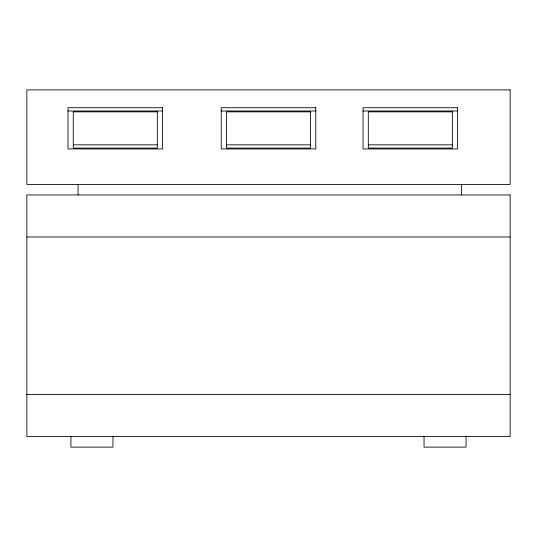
<?xml version="1.0" encoding="UTF-8"?>
<svg xmlns="http://www.w3.org/2000/svg" width="537" height="537" viewBox="0 0 537 537"><rect width="100%" height="100%" fill="white"/><g stroke="black" fill="none" stroke-linecap="round" stroke-linejoin="round"><path stroke-width="0.81" d="M68.011 110.984L162.57 110.984M221.224 110.984L315.776 110.984M363.059 110.984L457.618 110.984M73.267 144.829L157.321 144.829M226.473 144.829L310.527 144.829M368.315 144.829L452.362 144.829M26.85 236.978L510.15 236.978M26.85 394.581L510.15 394.581M466.069 436.601L466.069 447.113L424.042 447.113L424.042 436.601M461.592 184.446L461.592 194.951M112.958 436.601L112.958 447.113L70.931 447.113L70.931 436.601M78.107 184.446L78.107 194.951M510.15 89.887L26.85 89.887L26.85 184.446L510.15 184.446L510.15 89.887M162.57 107.729L68.011 107.729L68.011 148.95L162.57 148.95L162.57 107.729M315.776 107.729L221.224 107.729L221.224 148.95L315.776 148.95L315.776 107.729M457.618 107.729L363.059 107.729L363.059 148.95L457.618 148.95L457.618 107.729M157.321 111.85L73.267 111.85L73.267 148.084L157.321 148.084L157.321 111.85M310.527 111.85L226.473 111.85L226.473 148.084L310.527 148.084L310.527 111.85M452.362 111.85L368.315 111.85L368.315 148.084L452.362 148.084L452.362 111.85M510.15 194.951L26.85 194.951L26.85 436.601L510.15 436.601L510.15 194.951"/></g></svg>
